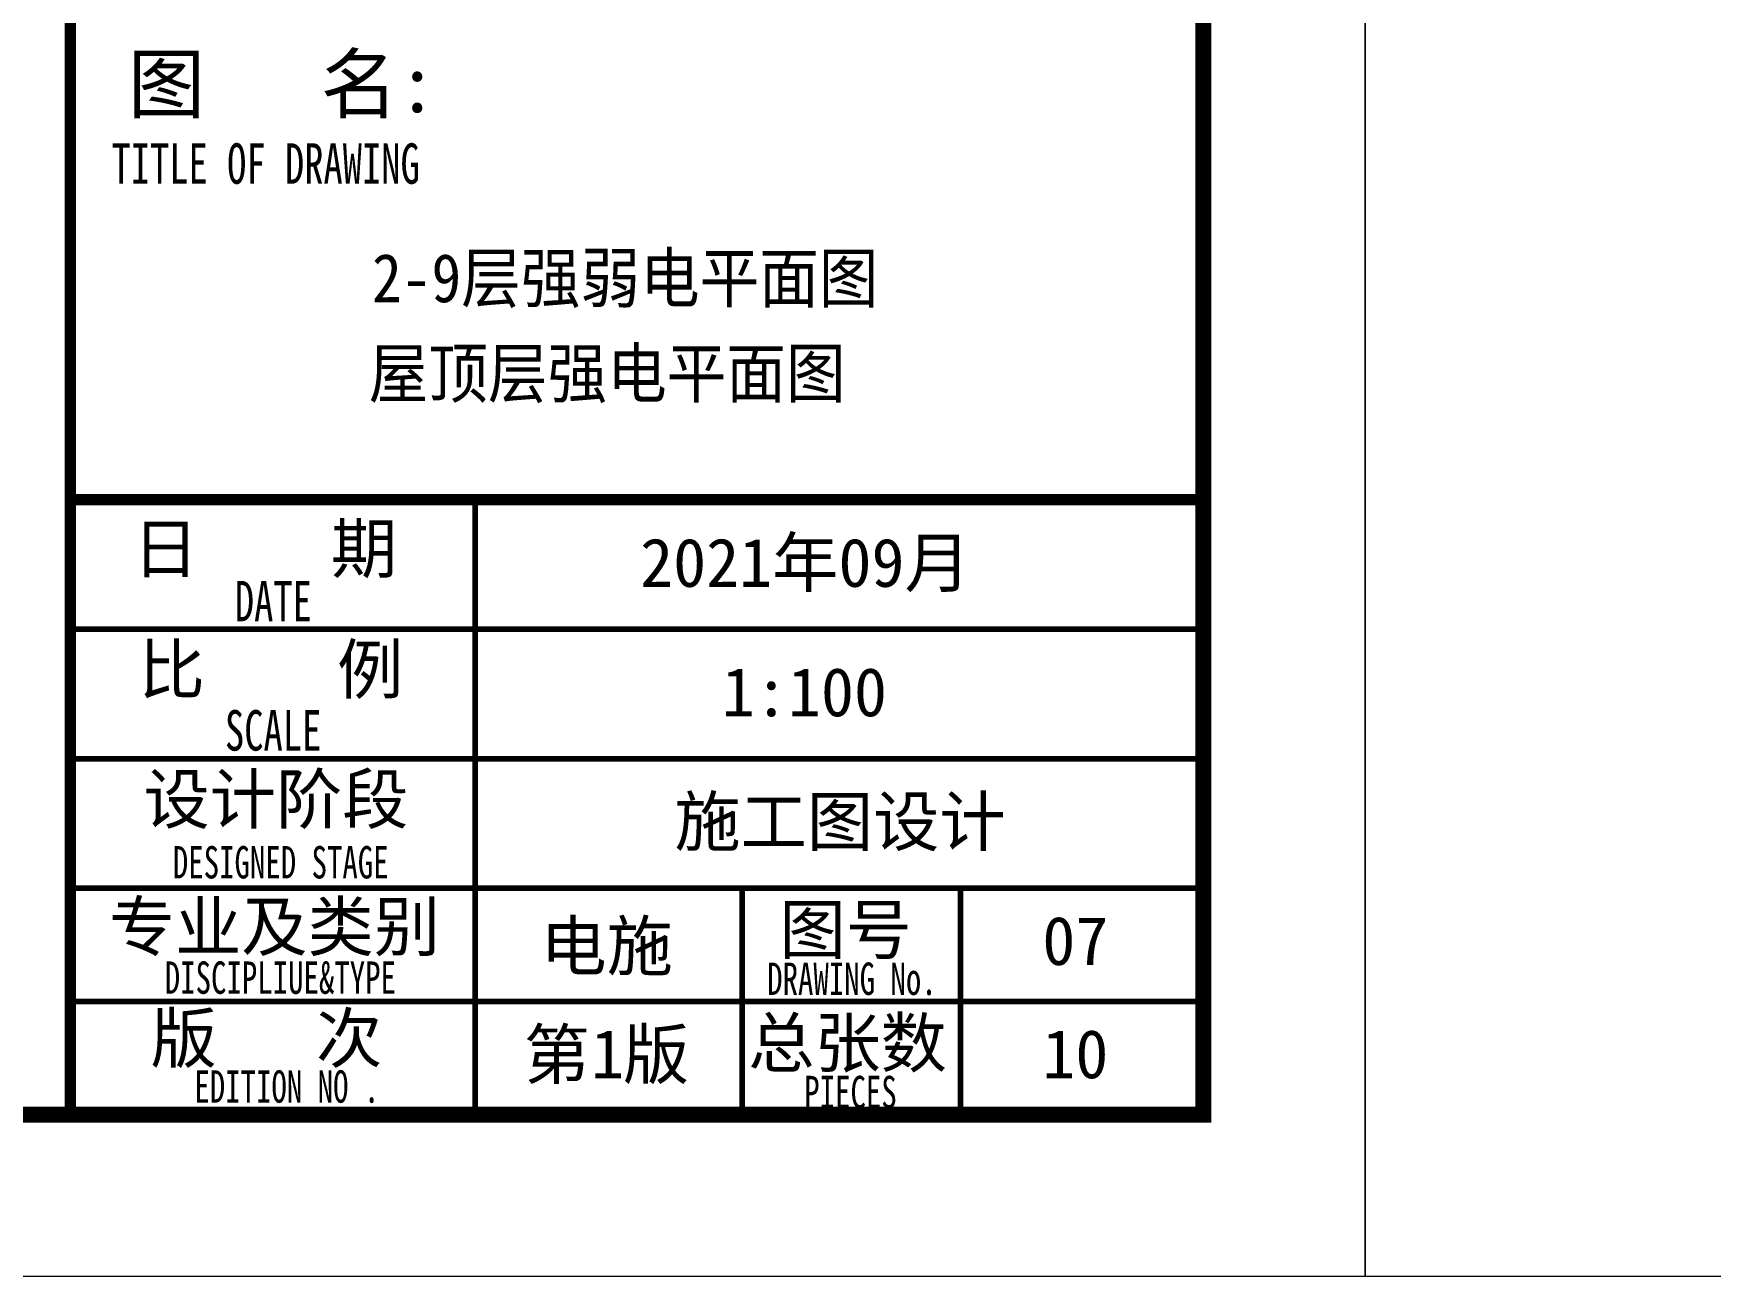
# Model space of a CAD drawing. Extents: x 5031545 to 5313844, y -886381 to -283477.
# Drawn here: x 5137416 to 5147777, y -886381 to -878700 of the extents above; entities that cross this region are included whole.
import ezdxf

# ---------------------------------------------------------------- set-up
doc = ezdxf.new("R2010")
doc.units = 0
doc.header["$LTSCALE"] = 1000
doc.header["$MEASUREMENT"] = 0
doc.layers.add('!!电气', color=1, linetype='CONTINUOUS')
doc.layers.add('图签文字', color=4, linetype='CONTINUOUS')
doc.layers.add('S－GG公共标注', color=7, linetype='CONTINUOUS', lineweight=25)
doc.layers.add('图框', color=147, linetype='CONTINUOUS', lineweight=20)
doc.styles.add('图框宋体', font='', dxfattribs={"width": 0.9})
doc.styles.add('建筑图签-1', font='simhei.ttf', dxfattribs={"width": 0.7})
doc.styles.get('图框宋体').set_extended_font_data('SimSun')

# ---------------------------------------------------------------- blocks, each defined once
blk = doc.blocks.new('A$C1435328E')
at = {"layer": '图框'}
for points, const_width in [([(-7000, -700), (-7000, 56700)], 70), ([(-7000, 3100), (0, 3100)], 70), ([(-4500, 700), (-4500, 3100)], 35), ([(-7000, 2300), (0, 2300)], 35), ([(-7000, 1500), (0, 1500)], 35), ([(-7000, 700), (0, 700)], 35), ([(-7000, 700), (-500, 700)], 35), ([(-4500, -700), (-4500, 700)], 35), ([(-2850, -700), (-2850, 700)], 35), ([(-2850, -700), (-2850, 700)], 35), ([(-2850, -700), (-2850, 700)], 35), ([(-1500, -700), (-1500, 700)], 35), ([(-7000, 0), (-2850, 0)], 35), ([(-2850, 0), (0, 0)], 35)]:
    blk.add_lwpolyline(points, dxfattribs=dict(at, const_width=const_width))
at = {"layer": '图签文字', "color": 7, "style": '建筑图签-1'}
for s, height, p in [('图   名:', 350, (-6645, 5495)), ('日    期', 300, (-6616, 2649)), ('比    例', 300, (-6578, 1902)), ('设计阶段', 300, (-6548, 1100)), ('专业及类别', 300, (-6762, 313)), ('图号', 300, (-2619, 294)), ('版   次 ', 300, (-6504, -377)), ('总张数', 300, (-2812, -406)), ('第 版', 300, (-4199, -477))]:
    blk.add_text(s, height=height, dxfattribs=at).set_placement(p)
at = {"layer": '图签文字', "style": '建筑图签-1', "width": 0.7}
for s, height, p in [('TITLE OF DRAWING', 250, (-6746, 5053)), ('DATE', 250, (-5984, 2349)), ('SCALE', 250, (-6045, 1550)), ('DESIGNED STAGE', 200, (-6367, 760)), ('DISCIPLIUE&TYPE', 200, (-6417, 47)), ('DRAWING No.', 200, (-2695, 40)), ('EDITION NO .', 200, (-6234, -626)), ('PIECES', 200, (-2466, -660))]:
    blk.add_text(s, height=height, dxfattribs=at).set_placement(p)
at = {"layer": '图签文字', "color": 6, "style": '建筑图签-1'}
for s, p in [('2021年09月', (-3480, 2562)), ('1:100', (-2975, 1762)), ('施工图设计', (-3268, 962)), ('电施', (-4096, 193)), ('1', (-3783, -475)), ('10', (-995, -475))]:
    blk.add_text(s, height=300, dxfattribs=at).set_placement(p)

msp = doc.modelspace()

# ---------------------------------------------------------------- linework, layer by layer
at = {"layer": '图框'}
for points in [[(5061543.6, -826981), (5145643.6, -826981), (5145643.6, -886381), (5061543.6, -886381)], [(5145643.6, -826981), (5229743.6, -826981), (5229743.6, -886381), (5145643.6, -886381)]]:
    msp.add_lwpolyline(points, close=True, dxfattribs=at)
at = {"layer": '图框', "const_width": 100}
msp.add_lwpolyline([(5144643.6, -885381), (5144643.6, -827981), (5064043.6, -827981), (5064043.6, -885381)], close=True, dxfattribs=at)

# ---------------------------------------------------------------- block references
at = {"layer": '!!电气'}
msp.add_blockref('A$C1435328E', (5144643.6, -884681), dxfattribs=at)

# ---------------------------------------------------------------- texts
at = {"layer": 'S－GG公共标注', "color": 2, "style": '图框宋体', "width": 0.9}
for s, p in [('2-9层强弱电平面图', (5139507.2, -880360.2)), ('屋顶层强电平面图', (5139486.7, -880948.8))]:
    msp.add_text(s, height=300, dxfattribs=at).set_placement(p)
at = {"layer": '图签文字', "color": 6, "style": '建筑图签-1'}
msp.add_text('07', height=300, dxfattribs=at).set_placement((5143648.6, -884456.2))

doc.saveas('drawing.dxf')
